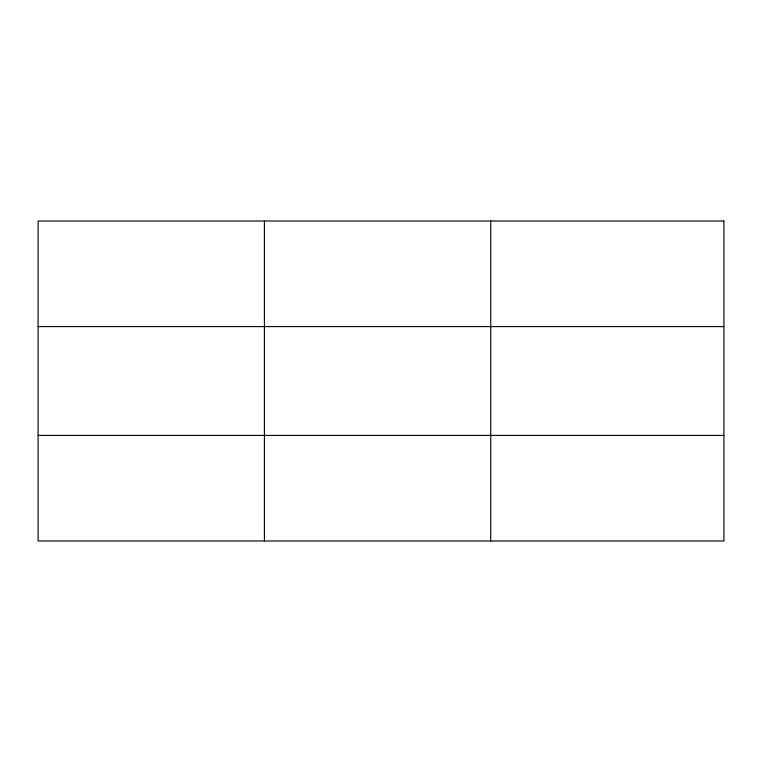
<?xml version="1.0" encoding="UTF-8"?>
<svg xmlns="http://www.w3.org/2000/svg" width="762" height="762" viewBox="0 0 762 762"><rect width="100%" height="100%" fill="white"/><g stroke="black" fill="none" stroke-linecap="round" stroke-linejoin="round"><path stroke-width="1.14" d="M264.414 221.018L264.414 540.982M490.728 221.018L490.728 540.982M38.1 326.603L723.9 326.603M38.1 435.397L723.9 435.397M723.9 221.018L723.9 540.982L38.1 540.982L38.1 221.018L723.9 221.018"/></g></svg>
